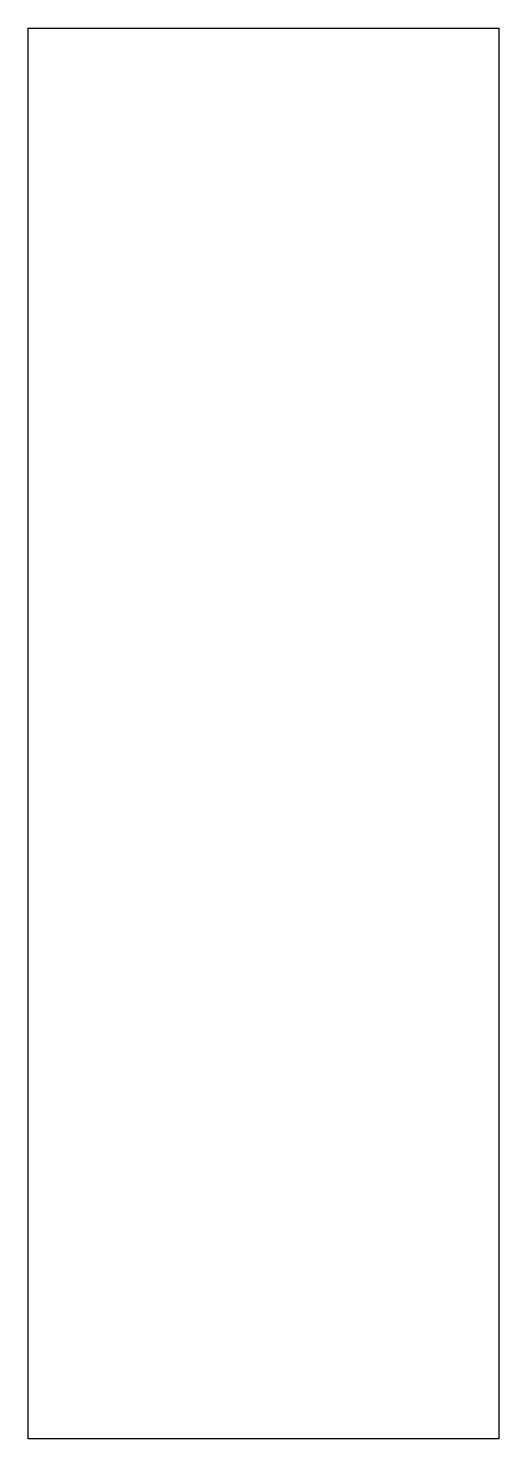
# Model space of a CAD drawing. Header units: millimetres. Extents: x 0 to 165, y 0 to 495.
import ezdxf

# ---------------------------------------------------------------- set-up
doc = ezdxf.new("R2010")
doc.units = ezdxf.units.MM
doc.layers.add('Sketch', color=7, linetype='CONTINUOUS')

msp = doc.modelspace()

# ---------------------------------------------------------------- linework, layer by layer
at = {"layer": 'Sketch'}
for p, q in [((0, 495), (165, 495)), ((0, 247.5), (0, 495)), ((165, 495), (165, 0)), ((0, 0), (0, 247.5)), ((165, 0), (0, 0))]:
    msp.add_line(p, q, dxfattribs=at)

doc.saveas('drawing.dxf')
